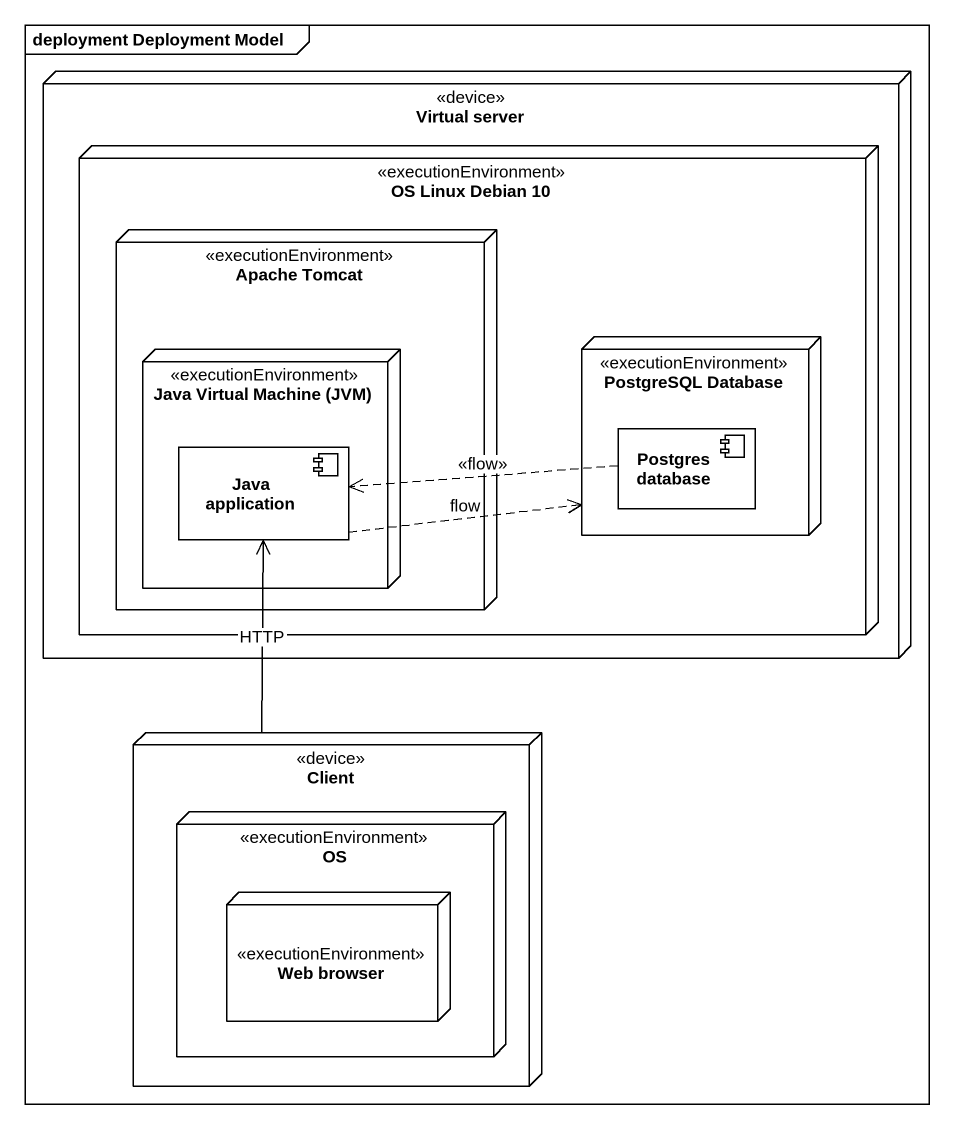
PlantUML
@startuml
mainframe deployment Deployment Model
node "Virtual server" as Virtual_server <<device>> {
  node "OS Linux Debian 10" as OS_Linux_Debian_10 <<executionEnvironment>> {
    node "Apache Tomcat" as Apache_Tomcat <<executionEnvironment>> {
      node "Java Virtual Machine (JVM)" as Java_Virtual_Machine_JVM <<executionEnvironment>> {
        component "Java application" as Java_application
      }
    }
    node "PostgreSQL Database" as PostgreSQL_Database <<executionEnvironment>> {
      component "Postgres database" as Postgres_database
    }
  }
}
node Client <<device>> {
  node OS <<executionEnvironment>> {
    node "Web browser" as Web_browser <<executionEnvironment>>
  }
}
Java_application .right.> PostgreSQL_Database : flow
Postgres_database .left.> Java_application : <<flow>>
Client -up-> Java_application : HTTP
@enduml
